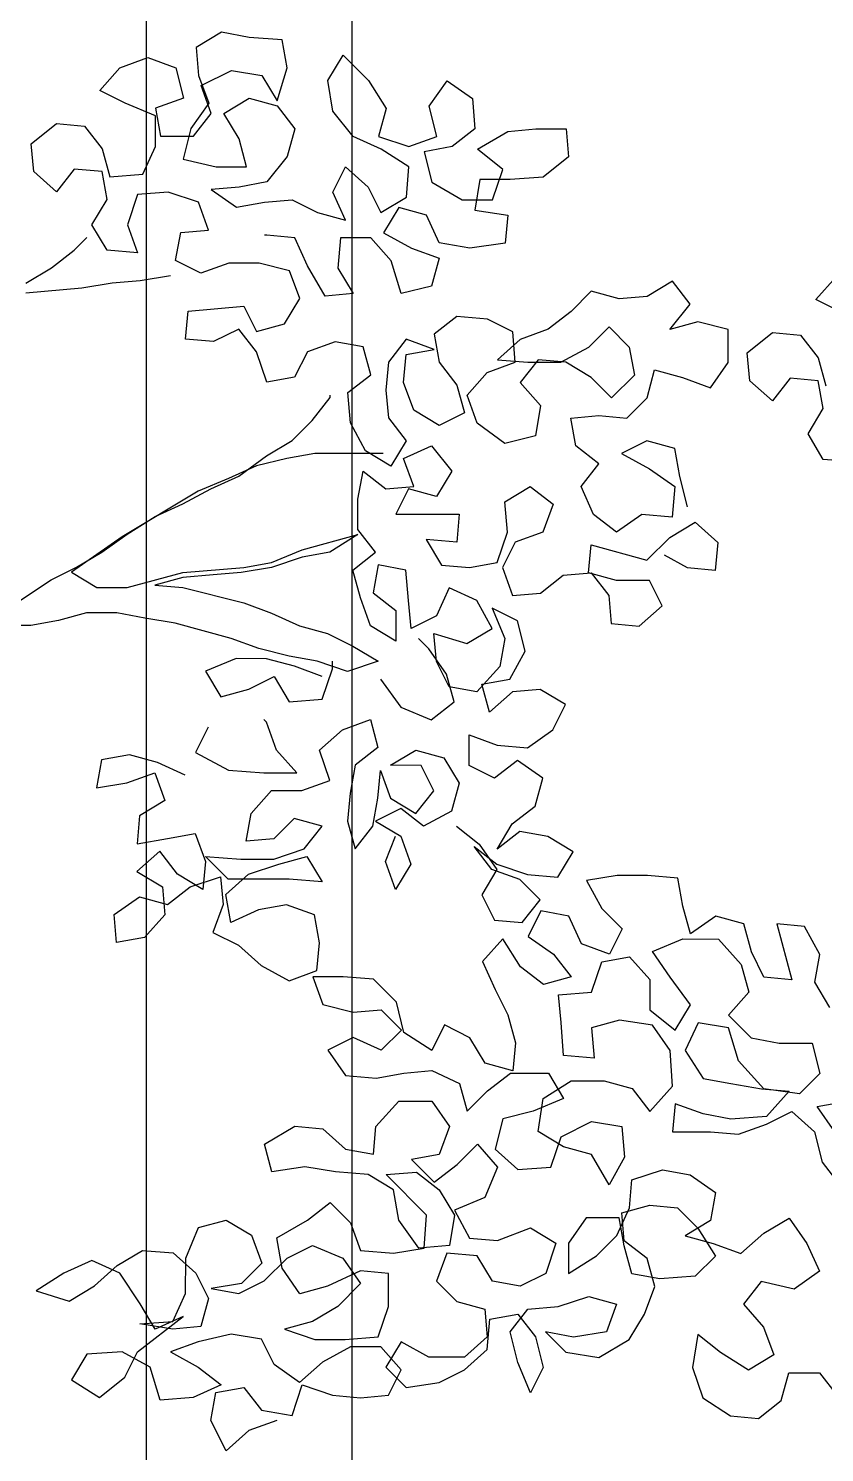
# Model space of a CAD drawing. Header units: millimetres. Extents: x -249630 to 95394, y -188036 to 109963.
# Drawn here: x -86786.1 to -86592.5, y 96339.2 to 96685.5 of the extents above; entities that cross this region are included whole.
import ezdxf

# ---------------------------------------------------------------- set-up
doc = ezdxf.new("R2010")
doc.units = ezdxf.units.MM
for name, color, linetype in [('AHojas', 86, 'Continuous'), ('ATronco', 36, 'Continuous'), ('Layer1', 2, 'Continuous'), ('Layer2', 8, 'Continuous'), ('VEREDA', 1, 'Continuous')]:
    doc.layers.add(name, color=color, linetype=linetype)

# ---------------------------------------------------------------- blocks, each defined once
blk = doc.blocks.new('Arbol_01')
at = {"layer": 'AHojas'}
for p, q in [((0.53202, 1.89206), (0.52171, 1.8859)), ((0.54334, 1.89), (0.53202, 1.89206)), ((0.52171, 1.8859), (0.52273, 1.87457)), ((0.55673, 1.88895), (0.54334, 1.89)), ((0.55878, 1.87762), (0.55673, 1.88895)), ((0.49082, 1.87769), (0.50215, 1.8818)), ((0.50215, 1.8818), (0.51347, 1.87767)), ((0.57525, 1.87246), (0.58143, 1.88275)), ((0.58143, 1.88275), (0.59172, 1.87245)), ((0.48257, 1.86843), (0.49082, 1.87769)), ((0.51347, 1.87767), (0.51655, 1.86531)), ((0.52273, 1.87457), (0.52684, 1.86324)), ((0.52376, 1.87045), (0.53612, 1.87662)), ((0.53612, 1.87662), (0.54848, 1.87455)), ((0.54848, 1.87455), (0.55464, 1.86424)), ((0.55464, 1.86424), (0.55878, 1.87762)), ((0.49286, 1.86327), (0.48257, 1.86843)), ((0.52787, 1.85912), (0.52376, 1.87045)), ((0.57729, 1.8601), (0.57525, 1.87246)), ((0.59172, 1.87245), (0.59892, 1.86111)), ((0.61642, 1.86213), (0.62364, 1.87242)), ((0.62364, 1.87242), (0.63393, 1.8652)), ((0.50521, 1.85811), (0.49286, 1.86327)), ((0.51655, 1.86531), (0.50522, 1.8612)), ((0.52684, 1.86324), (0.51963, 1.85295)), ((0.53302, 1.85911), (0.54332, 1.86528)), ((0.54332, 1.86528), (0.55464, 1.86218)), ((0.55464, 1.86218), (0.56184, 1.85291)), ((0.6195, 1.84977), (0.61642, 1.86213)), ((0.63393, 1.8652), (0.63495, 1.85284)), ((0.5052, 1.84575), (0.50521, 1.85811)), ((0.50522, 1.8612), (0.50727, 1.84987)), ((0.52065, 1.84986), (0.52787, 1.85912)), ((0.53919, 1.84881), (0.53302, 1.85911)), ((0.58552, 1.8498), (0.57729, 1.8601)), ((0.59892, 1.86111), (0.59582, 1.84979)), ((0.45475, 1.84683), (0.46505, 1.85506)), ((0.46505, 1.85506), (0.47638, 1.85402)), ((0.47638, 1.85402), (0.48358, 1.84474)), ((0.51963, 1.85295), (0.51652, 1.84059)), ((0.56184, 1.85291), (0.55874, 1.84159)), ((0.63495, 1.85284), (0.62568, 1.84564)), ((0.63597, 1.8446), (0.64833, 1.8518)), ((0.64833, 1.8518), (0.65966, 1.85282)), ((0.65966, 1.85282), (0.67202, 1.85281)), ((0.67202, 1.85281), (0.67304, 1.84148)), ((0.45577, 1.8355), (0.45475, 1.84683)), ((0.48358, 1.84474), (0.48666, 1.83341)), ((0.50004, 1.83443), (0.5052, 1.84575)), ((0.50727, 1.84987), (0.52065, 1.84986)), ((0.54226, 1.83748), (0.53919, 1.84881)), ((0.59684, 1.84464), (0.58552, 1.8498)), ((0.59582, 1.84979), (0.60817, 1.84566)), ((0.60816, 1.83742), (0.59684, 1.84464)), ((0.60817, 1.84566), (0.6195, 1.84977)), ((0.62568, 1.84564), (0.61435, 1.84359)), ((0.64626, 1.83636), (0.63597, 1.8446)), ((0.51652, 1.84059), (0.52991, 1.83749)), ((0.55874, 1.84159), (0.5505, 1.8313)), ((0.61435, 1.84359), (0.61742, 1.83124)), ((0.67304, 1.84148), (0.66273, 1.83325)), ((0.46503, 1.82726), (0.45577, 1.8355)), ((0.47224, 1.83652), (0.46503, 1.82726)), ((0.48357, 1.83548), (0.47224, 1.83652)), ((0.48562, 1.82415), (0.48357, 1.83548)), ((0.48666, 1.83341), (0.50004, 1.83443)), ((0.52991, 1.83749), (0.54226, 1.83748)), ((0.57726, 1.82715), (0.58242, 1.83745)), ((0.58242, 1.83745), (0.59168, 1.8292)), ((0.60712, 1.82507), (0.60816, 1.83742)), ((0.64213, 1.82401), (0.64626, 1.83636)), ((0.66273, 1.83325), (0.64935, 1.83224)), ((0.53917, 1.82925), (0.52784, 1.82823)), ((0.52784, 1.82823), (0.53813, 1.82101)), ((0.5505, 1.8313), (0.53917, 1.82925)), ((0.59168, 1.8292), (0.59682, 1.8189)), ((0.61742, 1.83124), (0.62977, 1.82402)), ((0.63699, 1.83225), (0.63492, 1.81989)), ((0.64935, 1.83224), (0.63699, 1.83225)), ((0.47943, 1.81386), (0.48562, 1.82415)), ((0.49798, 1.8262), (0.49385, 1.81384)), ((0.51033, 1.82721), (0.49798, 1.8262)), ((0.52269, 1.82308), (0.51033, 1.82721)), ((0.5268, 1.81175), (0.52269, 1.82308)), ((0.53813, 1.82101), (0.54946, 1.82306)), ((0.54946, 1.82306), (0.56079, 1.82408)), ((0.56079, 1.82408), (0.57108, 1.81892)), ((0.5824, 1.81582), (0.57726, 1.82715)), ((0.59682, 1.8189), (0.60712, 1.82507)), ((0.62977, 1.82402), (0.64213, 1.82401)), ((0.57108, 1.81892), (0.5824, 1.81582)), ((0.60403, 1.82095), (0.59784, 1.81066)), ((0.61535, 1.81785), (0.60403, 1.82095)), ((0.62049, 1.80652), (0.61535, 1.81785)), ((0.63492, 1.81989), (0.6483, 1.81782)), ((0.6483, 1.81782), (0.64726, 1.8065)), ((0.4856, 1.80355), (0.47943, 1.81386)), ((0.49385, 1.81384), (0.49796, 1.80251)), ((0.5134, 1.79941), (0.51547, 1.81074)), ((0.51547, 1.81074), (0.5268, 1.81175)), ((0.59784, 1.81066), (0.60916, 1.80447)), ((0.55048, 1.80967), (0.54945, 1.80967)), ((0.5618, 1.80863), (0.55048, 1.80967)), ((0.56694, 1.7973), (0.5618, 1.80863)), ((0.58034, 1.80862), (0.57929, 1.79626)), ((0.59269, 1.80861), (0.58034, 1.80862)), ((0.60092, 1.79933), (0.59269, 1.80861)), ((0.60916, 1.80447), (0.62049, 1.80034)), ((0.63285, 1.80445), (0.62049, 1.80652)), ((0.64726, 1.8065), (0.63285, 1.80445)), ((0.49796, 1.80251), (0.4856, 1.80355)), ((0.52369, 1.79425), (0.5134, 1.79941)), ((0.53502, 1.79836), (0.52369, 1.79425)), ((0.54738, 1.79835), (0.53502, 1.79836)), ((0.55973, 1.79525), (0.54738, 1.79835)), ((0.60503, 1.78594), (0.60092, 1.79933)), ((0.62049, 1.80034), (0.61739, 1.78902)), ((0.56384, 1.78392), (0.55973, 1.79525)), ((0.57414, 1.78494), (0.56694, 1.7973)), ((0.57929, 1.79626), (0.58546, 1.78596)), ((0.7734, 1.78353), (0.78164, 1.79279)), ((0.61739, 1.78902), (0.60503, 1.78594)), ((0.68225, 1.7869), (0.67401, 1.77867)), ((0.69358, 1.7838), (0.68225, 1.7869)), ((0.71521, 1.79099), (0.70491, 1.78482)), ((0.72241, 1.78171), (0.71521, 1.79099)), ((0.55765, 1.77363), (0.56384, 1.78392)), ((0.58546, 1.78596), (0.57414, 1.78494)), ((0.70491, 1.78482), (0.69358, 1.7838)), ((0.71416, 1.77143), (0.72241, 1.78171)), ((0.78369, 1.77837), (0.7734, 1.78353)), ((0.51749, 1.76749), (0.51853, 1.77881)), ((0.51853, 1.77881), (0.54118, 1.78085)), ((0.54118, 1.78085), (0.54632, 1.77055)), ((0.62767, 1.77665), (0.6184, 1.76945)), ((0.64003, 1.77561), (0.62767, 1.77665)), ((0.65032, 1.77045), (0.64003, 1.77561)), ((0.67401, 1.77867), (0.66474, 1.77147)), ((0.53911, 1.77159), (0.52881, 1.76645)), ((0.54631, 1.76231), (0.53911, 1.77159)), ((0.54632, 1.77055), (0.55765, 1.77363)), ((0.6184, 1.76945), (0.62045, 1.75813)), ((0.65134, 1.7581), (0.65032, 1.77045)), ((0.66474, 1.77147), (0.65341, 1.76736)), ((0.6812, 1.76425), (0.68945, 1.77248)), ((0.68945, 1.77248), (0.69768, 1.76423)), ((0.72549, 1.7745), (0.71416, 1.77143)), ((0.73784, 1.7714), (0.72549, 1.7745)), ((0.73783, 1.75802), (0.73784, 1.7714)), ((0.74557, 1.76193), (0.75588, 1.77016)), ((0.75588, 1.77016), (0.7672, 1.76912)), ((0.52881, 1.76645), (0.51749, 1.76749)), ((0.57824, 1.7664), (0.56691, 1.76229)), ((0.58956, 1.76433), (0.57824, 1.7664)), ((0.59264, 1.753), (0.58956, 1.76433)), ((0.60707, 1.7674), (0.59985, 1.75814)), ((0.61839, 1.76328), (0.60707, 1.7674)), ((0.65341, 1.76736), (0.64413, 1.75913)), ((0.66987, 1.75808), (0.6812, 1.76425)), ((0.69768, 1.76423), (0.69973, 1.7529)), ((0.7672, 1.76912), (0.7744, 1.75984)), ((0.55042, 1.74995), (0.54631, 1.76231)), ((0.56691, 1.76229), (0.56175, 1.752)), ((0.59985, 1.75814), (0.59881, 1.74682)), ((0.60602, 1.7499), (0.60706, 1.76123)), ((0.60706, 1.76123), (0.61839, 1.76328)), ((0.62045, 1.75813), (0.62765, 1.74885)), ((0.64001, 1.75399), (0.65134, 1.7581)), ((0.64413, 1.75913), (0.65649, 1.75809)), ((0.66061, 1.75912), (0.65339, 1.74986)), ((0.65649, 1.75809), (0.66987, 1.75808)), ((0.67193, 1.75808), (0.66061, 1.75912)), ((0.68222, 1.75189), (0.67193, 1.75808)), ((0.73061, 1.74773), (0.73783, 1.75802)), ((0.74659, 1.7506), (0.74557, 1.76193)), ((0.7744, 1.75984), (0.77748, 1.74851)), ((0.58337, 1.7458), (0.59264, 1.753)), ((0.63176, 1.74473), (0.64001, 1.75399)), ((0.69973, 1.7529), (0.69045, 1.74365)), ((0.70487, 1.74363), (0.70797, 1.75496)), ((0.70797, 1.75496), (0.71929, 1.75186)), ((0.56175, 1.752), (0.55042, 1.74995)), ((0.59881, 1.74682), (0.59983, 1.73549)), ((0.61013, 1.73857), (0.60602, 1.7499)), ((0.62765, 1.74885), (0.63072, 1.73752)), ((0.65339, 1.74986), (0.66162, 1.74058)), ((0.69045, 1.74365), (0.68222, 1.75189)), ((0.71929, 1.75186), (0.73061, 1.74773)), ((0.75585, 1.74236), (0.74659, 1.7506)), ((0.76307, 1.75162), (0.75585, 1.74236)), ((0.7744, 1.75058), (0.76307, 1.75162)), ((0.77644, 1.73925), (0.7744, 1.75058)), ((0.58439, 1.73345), (0.58337, 1.7458)), ((0.63587, 1.7334), (0.63176, 1.74473)), ((0.66162, 1.74058), (0.65955, 1.72823)), ((0.69662, 1.7354), (0.70487, 1.74363)), ((0.59983, 1.73549), (0.60703, 1.72622)), ((0.62042, 1.73238), (0.61013, 1.73857)), ((0.63072, 1.73752), (0.62042, 1.73238)), ((0.67397, 1.73542), (0.6853, 1.73644)), ((0.67602, 1.7241), (0.67397, 1.73542)), ((0.6853, 1.73644), (0.69662, 1.7354)), ((0.77026, 1.72896), (0.77644, 1.73925)), ((0.59055, 1.72211), (0.58439, 1.73345)), ((0.64719, 1.72515), (0.63587, 1.7334)), ((0.77643, 1.71865), (0.77026, 1.72896)), ((0.60703, 1.72622), (0.60084, 1.71593)), ((0.606, 1.71901), (0.61733, 1.72415)), ((0.61733, 1.72415), (0.62555, 1.71384)), ((0.65955, 1.72823), (0.64719, 1.72515)), ((0.68528, 1.71688), (0.67602, 1.7241)), ((0.70485, 1.72613), (0.69455, 1.72099)), ((0.71618, 1.72303), (0.70485, 1.72613)), ((0.60084, 1.71593), (0.59055, 1.72211)), ((0.6101, 1.70768), (0.606, 1.71901)), ((0.69455, 1.72099), (0.70587, 1.7148)), ((0.71822, 1.7117), (0.71618, 1.72303)), ((0.78878, 1.71761), (0.77643, 1.71865)), ((0.52773, 1.70673), (0.53906, 1.71186)), ((0.58745, 1.70255), (0.58952, 1.71388)), ((0.58952, 1.71388), (0.59878, 1.70666)), ((0.62555, 1.71384), (0.61937, 1.70355)), ((0.67806, 1.70762), (0.68528, 1.71688)), ((0.70587, 1.7148), (0.71616, 1.70758)), ((0.7213, 1.69934), (0.71822, 1.7117)), ((0.59878, 1.70666), (0.6101, 1.70768)), ((0.60804, 1.70665), (0.60289, 1.69636)), ((0.61937, 1.70355), (0.60804, 1.70665)), ((0.64717, 1.70147), (0.65747, 1.70764)), ((0.65747, 1.70764), (0.66673, 1.70042)), ((0.6832, 1.69629), (0.67806, 1.70762)), ((0.71616, 1.70758), (0.71512, 1.69523)), ((0.58744, 1.6902), (0.58745, 1.70255)), ((0.64819, 1.68911), (0.64717, 1.70147)), ((0.66673, 1.70042), (0.6626, 1.6891)), ((0.60289, 1.69636), (0.62863, 1.69634)), ((0.62863, 1.69634), (0.62759, 1.68501)), ((0.69246, 1.68907), (0.6832, 1.69629)), ((0.70276, 1.69627), (0.69246, 1.68907)), ((0.71512, 1.69523), (0.70276, 1.69627)), ((0.59463, 1.68092), (0.58744, 1.6902)), ((0.64406, 1.67676), (0.64819, 1.68911)), ((0.6626, 1.6891), (0.65127, 1.68499)), ((0.71408, 1.68699), (0.72439, 1.69316)), ((0.72439, 1.69316), (0.73364, 1.68491)), ((0.58743, 1.68814), (0.5761, 1.68094)), ((0.61523, 1.68605), (0.6214, 1.67575)), ((0.62759, 1.68501), (0.61523, 1.68605)), ((0.65127, 1.68499), (0.64611, 1.6747)), ((0.68112, 1.67261), (0.68216, 1.68393)), ((0.68216, 1.68393), (0.70481, 1.67773)), ((0.70481, 1.67773), (0.71408, 1.68699)), ((0.73364, 1.68491), (0.7326, 1.67359)), ((0.58536, 1.67372), (0.59463, 1.68092)), ((0.72128, 1.67463), (0.71202, 1.67979)), ((0.58844, 1.66239), (0.58536, 1.67372)), ((0.59566, 1.67577), (0.59359, 1.66445)), ((0.60698, 1.6737), (0.59566, 1.67577)), ((0.608, 1.66135), (0.60698, 1.6737)), ((0.6214, 1.67575), (0.63273, 1.67471)), ((0.63273, 1.67471), (0.64406, 1.67676)), ((0.64611, 1.6747), (0.65022, 1.66337)), ((0.66155, 1.66439), (0.67082, 1.67159)), ((0.67082, 1.67159), (0.68215, 1.67261)), ((0.69244, 1.66951), (0.68112, 1.67261)), ((0.68215, 1.67261), (0.68935, 1.66333)), ((0.7326, 1.67359), (0.72128, 1.67463)), ((0.62448, 1.66648), (0.61932, 1.65516)), ((0.6358, 1.66132), (0.62448, 1.66648)), ((0.70583, 1.66949), (0.69244, 1.66951)), ((0.71097, 1.65919), (0.70583, 1.66949)), ((0.59255, 1.65106), (0.58844, 1.66239)), ((0.59359, 1.66445), (0.60285, 1.65723)), ((0.60902, 1.65002), (0.608, 1.66135)), ((0.64197, 1.64999), (0.6358, 1.66132)), ((0.65022, 1.66337), (0.66155, 1.66439)), ((0.68935, 1.66333), (0.69037, 1.652)), ((0.60285, 1.65723), (0.60284, 1.64488)), ((0.61932, 1.65516), (0.60902, 1.65002)), ((0.64198, 1.65823), (0.64712, 1.64587)), ((0.65227, 1.65307), (0.64198, 1.65823)), ((0.70169, 1.65096), (0.71097, 1.65919)), ((0.60284, 1.64488), (0.59255, 1.65106)), ((0.63167, 1.64382), (0.64197, 1.64999)), ((0.65535, 1.64071), (0.65227, 1.65307)), ((0.69037, 1.652), (0.70169, 1.65096)), ((0.61622, 1.64178), (0.61211, 1.6459)), ((0.61829, 1.64795), (0.63167, 1.64382)), ((0.61931, 1.63662), (0.61829, 1.64795)), ((0.64712, 1.64587), (0.64505, 1.63454)), ((0.53796, 1.63773), (0.5256, 1.63259)), ((0.55032, 1.63772), (0.53796, 1.63773)), ((0.56164, 1.63462), (0.55032, 1.63772)), ((0.57709, 1.63357), (0.57709, 1.63666)), ((0.62342, 1.63147), (0.61622, 1.64178)), ((0.62445, 1.62632), (0.61931, 1.63662)), ((0.64916, 1.62939), (0.65535, 1.64071)), ((0.5256, 1.63259), (0.53177, 1.62229)), ((0.57296, 1.63049), (0.56164, 1.63462)), ((0.57296, 1.62122), (0.57709, 1.63357)), ((0.6265, 1.62014), (0.62342, 1.63147)), ((0.64505, 1.63454), (0.63577, 1.62425)), ((0.53177, 1.62229), (0.5431, 1.62537)), ((0.5431, 1.62537), (0.5534, 1.63051)), ((0.5534, 1.63051), (0.55957, 1.6202)), ((0.59665, 1.62944), (0.60487, 1.6181)), ((0.63577, 1.62425), (0.62445, 1.62632)), ((0.63783, 1.62734), (0.64916, 1.62939)), ((0.64091, 1.61601), (0.63783, 1.62734)), ((0.66151, 1.62526), (0.65019, 1.62424)), ((0.6718, 1.61907), (0.66151, 1.62526)), ((0.55957, 1.6202), (0.57296, 1.62122)), ((0.61723, 1.61294), (0.6265, 1.62014)), ((0.65019, 1.62424), (0.64091, 1.61601)), ((0.66665, 1.60878), (0.6718, 1.61907)), ((0.60487, 1.6181), (0.61723, 1.61294)), ((0.52661, 1.60994), (0.52145, 1.59965)), ((0.55029, 1.61198), (0.54927, 1.61301)), ((0.5544, 1.60064), (0.55029, 1.61198)), ((0.57191, 1.60063), (0.58118, 1.60886)), ((0.58118, 1.60886), (0.59251, 1.61297)), ((0.59251, 1.61297), (0.59559, 1.60164)), ((0.65634, 1.60158), (0.66665, 1.60878)), ((0.63265, 1.5944), (0.63266, 1.60675)), ((0.63266, 1.60675), (0.64399, 1.60262)), ((0.64399, 1.60262), (0.65634, 1.60158)), ((0.48335, 1.59659), (0.48128, 1.58527)), ((0.49468, 1.59864), (0.48335, 1.59659)), ((0.506, 1.59554), (0.49468, 1.59864)), ((0.52145, 1.59965), (0.53483, 1.59243)), ((0.56263, 1.59137), (0.5544, 1.60064)), ((0.57602, 1.58827), (0.57191, 1.60063)), ((0.59559, 1.60164), (0.58632, 1.59444)), ((0.60073, 1.59442), (0.61104, 1.60059)), ((0.61104, 1.60059), (0.62236, 1.59749)), ((0.62236, 1.59749), (0.62853, 1.58719)), ((0.65222, 1.59644), (0.64295, 1.58924)), ((0.66251, 1.58922), (0.65222, 1.59644)), ((0.49364, 1.58731), (0.50497, 1.59142)), ((0.50497, 1.59142), (0.50908, 1.58009)), ((0.51733, 1.59038), (0.506, 1.59554)), ((0.53483, 1.59243), (0.54925, 1.59138)), ((0.54925, 1.59138), (0.56263, 1.59137)), ((0.58632, 1.59444), (0.58425, 1.58311)), ((0.59557, 1.58104), (0.59661, 1.59237)), ((0.59661, 1.59237), (0.60072, 1.58104)), ((0.61309, 1.59441), (0.60073, 1.59442)), ((0.61823, 1.58411), (0.61309, 1.59441)), ((0.64295, 1.58924), (0.63265, 1.5944)), ((0.48128, 1.58527), (0.49364, 1.58731)), ((0.56469, 1.58416), (0.57602, 1.58827)), ((0.62853, 1.58719), (0.62543, 1.57587)), ((0.65941, 1.5779), (0.66251, 1.58922)), ((0.50908, 1.58009), (0.49878, 1.57392)), ((0.54408, 1.57491), (0.55233, 1.58417)), ((0.55233, 1.58417), (0.56469, 1.58416)), ((0.58425, 1.58311), (0.58321, 1.57179)), ((0.5935, 1.56972), (0.59557, 1.58104)), ((0.60072, 1.58104), (0.61101, 1.57485)), ((0.61101, 1.57485), (0.61823, 1.58411)), ((0.49878, 1.57392), (0.49774, 1.5626)), ((0.54201, 1.56359), (0.54408, 1.57491)), ((0.56159, 1.57284), (0.55334, 1.56461)), ((0.57291, 1.56974), (0.56159, 1.57284)), ((0.60484, 1.57692), (0.59453, 1.57178)), ((0.6141, 1.5697), (0.60484, 1.57692)), ((0.62543, 1.57587), (0.6141, 1.5697)), ((0.65014, 1.5707), (0.65941, 1.5779)), ((0.56569, 1.56048), (0.57291, 1.56974)), ((0.58321, 1.57179), (0.58629, 1.56046)), ((0.58629, 1.56046), (0.5935, 1.56972)), ((0.59453, 1.57178), (0.60483, 1.56559)), ((0.62748, 1.56969), (0.63674, 1.56247)), ((0.64395, 1.56041), (0.65014, 1.5707)), ((0.65322, 1.5676), (0.64395, 1.56041)), ((0.66455, 1.56553), (0.65322, 1.5676)), ((0.49774, 1.5626), (0.51009, 1.56465)), ((0.51009, 1.56465), (0.52142, 1.5667)), ((0.52142, 1.5667), (0.52553, 1.55537)), ((0.55334, 1.56461), (0.54201, 1.56359)), ((0.59864, 1.5553), (0.60277, 1.56559)), ((0.60483, 1.56559), (0.60893, 1.55426)), ((0.63468, 1.56144), (0.64394, 1.55423)), ((0.64188, 1.55217), (0.63468, 1.56144)), ((0.63674, 1.56247), (0.64394, 1.55217)), ((0.67484, 1.55935), (0.66455, 1.56553)), ((0.507, 1.5595), (0.49773, 1.55127)), ((0.5142, 1.55023), (0.507, 1.5595)), ((0.52553, 1.55742), (0.53995, 1.55638)), ((0.53479, 1.54815), (0.52553, 1.55742)), ((0.53995, 1.55638), (0.55333, 1.55637)), ((0.55333, 1.55637), (0.56569, 1.56048)), ((0.55539, 1.55431), (0.56672, 1.55739)), ((0.56672, 1.55739), (0.57289, 1.54708)), ((0.66865, 1.54906), (0.67484, 1.55935)), ((0.49773, 1.55127), (0.50802, 1.54508)), ((0.52449, 1.54404), (0.5142, 1.55023)), ((0.52553, 1.55537), (0.52449, 1.54404)), ((0.53376, 1.54197), (0.54303, 1.5502)), ((0.54303, 1.5502), (0.55539, 1.55431)), ((0.60275, 1.54397), (0.59864, 1.5553)), ((0.60893, 1.55426), (0.60275, 1.54397)), ((0.64394, 1.55217), (0.63775, 1.54188)), ((0.6532, 1.54804), (0.64188, 1.55217)), ((0.64394, 1.55423), (0.6563, 1.5501)), ((0.6563, 1.5501), (0.66865, 1.54906)), ((0.50802, 1.54508), (0.50904, 1.53376)), ((0.51007, 1.53787), (0.51934, 1.54507)), ((0.51934, 1.54507), (0.5317, 1.54918)), ((0.5317, 1.54918), (0.53272, 1.53785)), ((0.5595, 1.54813), (0.53479, 1.54815)), ((0.57289, 1.54708), (0.5595, 1.54813)), ((0.66143, 1.5398), (0.6532, 1.54804)), ((0.69269, 1.54966), (0.68033, 1.54762)), ((0.68033, 1.54762), (0.6865, 1.53628)), ((0.70505, 1.54965), (0.69269, 1.54966)), ((0.7174, 1.54861), (0.70505, 1.54965)), ((0.71945, 1.53728), (0.7174, 1.54861)), ((0.48844, 1.53378), (0.49875, 1.54097)), ((0.49875, 1.54097), (0.51007, 1.53787)), ((0.5358, 1.53064), (0.53376, 1.54197)), ((0.63775, 1.54188), (0.64289, 1.53158)), ((0.65422, 1.53054), (0.66143, 1.5398)), ((0.48946, 1.52245), (0.48844, 1.53378)), ((0.50904, 1.53376), (0.50079, 1.5245)), ((0.53272, 1.53785), (0.52859, 1.52653)), ((0.54714, 1.53578), (0.5358, 1.53064)), ((0.55846, 1.53783), (0.54714, 1.53578)), ((0.56979, 1.5337), (0.55846, 1.53783)), ((0.57184, 1.52237), (0.56979, 1.5337)), ((0.66179, 1.53528), (0.65663, 1.52498)), ((0.67311, 1.53321), (0.66179, 1.53528)), ((0.67825, 1.52188), (0.67311, 1.53321)), ((0.6865, 1.53628), (0.69473, 1.52804)), ((0.72253, 1.52595), (0.71945, 1.53728)), ((0.73283, 1.53315), (0.72253, 1.52595)), ((0.74416, 1.53005), (0.73283, 1.53315)), ((0.64289, 1.53158), (0.65422, 1.53054)), ((0.69473, 1.52804), (0.68957, 1.51775)), ((0.74724, 1.51872), (0.74416, 1.53005)), ((0.75754, 1.53004), (0.7637, 1.50738)), ((0.76887, 1.529), (0.75754, 1.53004)), ((0.77504, 1.51767), (0.76887, 1.529)), ((0.50079, 1.5245), (0.48946, 1.52245)), ((0.52859, 1.52653), (0.53889, 1.52137)), ((0.53889, 1.52137), (0.54815, 1.51313)), ((0.5708, 1.51105), (0.57184, 1.52237)), ((0.64633, 1.52396), (0.63809, 1.5147)), ((0.65353, 1.51263), (0.64633, 1.52396)), ((0.65663, 1.52498), (0.66692, 1.51777)), ((0.68957, 1.51775), (0.67825, 1.52188)), ((0.70708, 1.51876), (0.71944, 1.5239)), ((0.71944, 1.5239), (0.73385, 1.52388)), ((0.73385, 1.52388), (0.74311, 1.51358)), ((0.66692, 1.51777), (0.67412, 1.50849)), ((0.68648, 1.51466), (0.69781, 1.51671)), ((0.69781, 1.51671), (0.70604, 1.50743)), ((0.71428, 1.50846), (0.70708, 1.51876)), ((0.75237, 1.50842), (0.74724, 1.51872)), ((0.77297, 1.50634), (0.77504, 1.51767)), ((0.54815, 1.51313), (0.55947, 1.50694)), ((0.55947, 1.50694), (0.5708, 1.51105)), ((0.63809, 1.5147), (0.64322, 1.50337)), ((0.66279, 1.50541), (0.65353, 1.51263)), ((0.68235, 1.50231), (0.68648, 1.51466)), ((0.74311, 1.51358), (0.74619, 1.50225)), ((0.56909, 1.50859), (0.5732, 1.49726)), ((0.58145, 1.50858), (0.56909, 1.50859)), ((0.5938, 1.50754), (0.58145, 1.50858)), ((0.60306, 1.49826), (0.5938, 1.50754)), ((0.67412, 1.50849), (0.66279, 1.50541)), ((0.70604, 1.50743), (0.70603, 1.49508)), ((0.7225, 1.49712), (0.71428, 1.50846)), ((0.7637, 1.50738), (0.75237, 1.50842)), ((0.77913, 1.49604), (0.77297, 1.50634)), ((0.60614, 1.4859), (0.60306, 1.49826)), ((0.64322, 1.50337), (0.64836, 1.49307)), ((0.66896, 1.50129), (0.68235, 1.50231)), ((0.66998, 1.48996), (0.66896, 1.50129)), ((0.74619, 1.50225), (0.73794, 1.49299)), ((0.5732, 1.49726), (0.58555, 1.49416)), ((0.58555, 1.49416), (0.59688, 1.49518)), ((0.59688, 1.49518), (0.60511, 1.48693)), ((0.64836, 1.49307), (0.65144, 1.48174)), ((0.70603, 1.49508), (0.71632, 1.48683)), ((0.71632, 1.48683), (0.7225, 1.49712)), ((0.73794, 1.49299), (0.7472, 1.48371)), ((0.60511, 1.48693), (0.59687, 1.4787)), ((0.62262, 1.48898), (0.61746, 1.47868)), ((0.63291, 1.48382), (0.62262, 1.48898)), ((0.671, 1.47658), (0.66998, 1.48996)), ((0.69367, 1.49097), (0.68234, 1.48789)), ((0.68234, 1.48789), (0.68336, 1.47553)), ((0.70705, 1.4889), (0.69367, 1.49097)), ((0.71425, 1.4786), (0.70705, 1.4889)), ((0.72559, 1.48991), (0.72043, 1.47859)), ((0.73794, 1.48784), (0.72559, 1.48991)), ((0.74205, 1.47445), (0.73794, 1.48784)), ((0.58554, 1.48386), (0.57524, 1.47872)), ((0.59687, 1.4787), (0.58554, 1.48386)), ((0.61746, 1.47868), (0.60614, 1.4859)), ((0.63908, 1.47352), (0.63291, 1.48382)), ((0.65144, 1.48174), (0.6504, 1.47042)), ((0.7472, 1.48371), (0.75853, 1.48164)), ((0.75853, 1.48164), (0.77191, 1.48163)), ((0.77191, 1.48163), (0.77499, 1.46927)), ((0.57524, 1.47872), (0.58244, 1.46842)), ((0.68336, 1.47553), (0.671, 1.47658)), ((0.71527, 1.46418), (0.71425, 1.4786)), ((0.72043, 1.47859), (0.72762, 1.46726)), ((0.5948, 1.46738), (0.60612, 1.46943)), ((0.60612, 1.46943), (0.61745, 1.47045)), ((0.61745, 1.47045), (0.62877, 1.46529)), ((0.6504, 1.47042), (0.63908, 1.47352)), ((0.6401, 1.46219), (0.64937, 1.46939)), ((0.64937, 1.46939), (0.66482, 1.46937)), ((0.66482, 1.46937), (0.67098, 1.45907)), ((0.75233, 1.46312), (0.74205, 1.47445)), ((0.77499, 1.46927), (0.76675, 1.46104)), ((0.58244, 1.46842), (0.5948, 1.46738)), ((0.62877, 1.46529), (0.63185, 1.45396)), ((0.66275, 1.45908), (0.67408, 1.46628)), ((0.67408, 1.46628), (0.68747, 1.46626)), ((0.68747, 1.46626), (0.69879, 1.46316)), ((0.69879, 1.46316), (0.70599, 1.45389)), ((0.70599, 1.45389), (0.71527, 1.46418)), ((0.72762, 1.46726), (0.73895, 1.46519)), ((0.73895, 1.46519), (0.7513, 1.46312)), ((0.7513, 1.46312), (0.76263, 1.46208)), ((0.76675, 1.46104), (0.75233, 1.46312)), ((0.59478, 1.44781), (0.60405, 1.4581)), ((0.60405, 1.4581), (0.61744, 1.45809)), ((0.61744, 1.45809), (0.62464, 1.44779)), ((0.63185, 1.45396), (0.6401, 1.46219)), ((0.67098, 1.45907), (0.65862, 1.45393)), ((0.66068, 1.44569), (0.66275, 1.45908)), ((0.76263, 1.46208), (0.75335, 1.45179)), ((0.77395, 1.45589), (0.78528, 1.45794)), ((0.65862, 1.45393), (0.64626, 1.45086)), ((0.71629, 1.45697), (0.71525, 1.44564)), ((0.72761, 1.45284), (0.71629, 1.45697)), ((0.73894, 1.45077), (0.72761, 1.45284)), ((0.75335, 1.45179), (0.73894, 1.45077)), ((0.75335, 1.4487), (0.76365, 1.45384)), ((0.76365, 1.45384), (0.77291, 1.44559)), ((0.78115, 1.44558), (0.77395, 1.45589)), ((0.54947, 1.44065), (0.56183, 1.44784)), ((0.56183, 1.44784), (0.57315, 1.4468)), ((0.57315, 1.4468), (0.58241, 1.43856)), ((0.59374, 1.43649), (0.59478, 1.44781)), ((0.62464, 1.44779), (0.62051, 1.43646)), ((0.64626, 1.45086), (0.64316, 1.4385)), ((0.67097, 1.43951), (0.66068, 1.44569)), ((0.66994, 1.44363), (0.6823, 1.44979)), ((0.6823, 1.44979), (0.69466, 1.44772)), ((0.69466, 1.44772), (0.69567, 1.43537)), ((0.71525, 1.44564), (0.73069, 1.44563)), ((0.73069, 1.44563), (0.74202, 1.44459)), ((0.74202, 1.44459), (0.75335, 1.4487)), ((0.55254, 1.42932), (0.54947, 1.44065)), ((0.62771, 1.43234), (0.63596, 1.44057)), ((0.63596, 1.44057), (0.64419, 1.43129)), ((0.66581, 1.43127), (0.66994, 1.44363)), ((0.77291, 1.44559), (0.77599, 1.43323)), ((0.58241, 1.43856), (0.59374, 1.43649)), ((0.62051, 1.43646), (0.60918, 1.43442)), ((0.60918, 1.43442), (0.61844, 1.42514)), ((0.64316, 1.4385), (0.65242, 1.43026)), ((0.68229, 1.43641), (0.67097, 1.43951)), ((0.68949, 1.42405), (0.68229, 1.43641)), ((0.69567, 1.43537), (0.68949, 1.42405)), ((0.56593, 1.43137), (0.55254, 1.42932)), ((0.57829, 1.4293), (0.56593, 1.43137)), ((0.59167, 1.42825), (0.57829, 1.4293)), ((0.60196, 1.42207), (0.59167, 1.42825)), ((0.59888, 1.42825), (0.61124, 1.42927)), ((0.61534, 1.41176), (0.59888, 1.42825)), ((0.61124, 1.42927), (0.6205, 1.42205)), ((0.61844, 1.42514), (0.62771, 1.43234)), ((0.64419, 1.43129), (0.63903, 1.41894)), ((0.65242, 1.43026), (0.66581, 1.43127)), ((0.69876, 1.4261), (0.71112, 1.4302)), ((0.71112, 1.4302), (0.72244, 1.42813)), ((0.77599, 1.43323), (0.78319, 1.42396)), ((0.69772, 1.41477), (0.69876, 1.4261)), ((0.72244, 1.42813), (0.73273, 1.42092)), ((0.56694, 1.40974), (0.57622, 1.41694)), ((0.57622, 1.41694), (0.58445, 1.4087)), ((0.60401, 1.40971), (0.60196, 1.42207)), ((0.6205, 1.42205), (0.62666, 1.41175)), ((0.63903, 1.41894), (0.62667, 1.41381)), ((0.73273, 1.42092), (0.73066, 1.40959)), ((0.6143, 1.39837), (0.61534, 1.41176)), ((0.62666, 1.41175), (0.62459, 1.39939)), ((0.62667, 1.41381), (0.63283, 1.40247)), ((0.69256, 1.40345), (0.69772, 1.41477)), ((0.69462, 1.41271), (0.70595, 1.41579)), ((0.69564, 1.40139), (0.69462, 1.41271)), ((0.70595, 1.41579), (0.71728, 1.41475)), ((0.71728, 1.41475), (0.72551, 1.40651)), ((0.5175, 1.39434), (0.52266, 1.40669)), ((0.52266, 1.40669), (0.53399, 1.40977)), ((0.53399, 1.40977), (0.54428, 1.40358)), ((0.55458, 1.40255), (0.56694, 1.40974)), ((0.58445, 1.4087), (0.58855, 1.39737)), ((0.61224, 1.39837), (0.60401, 1.40971)), ((0.64416, 1.40143), (0.65755, 1.40657)), ((0.65755, 1.40657), (0.66784, 1.40038)), ((0.68021, 1.41067), (0.67299, 1.40038)), ((0.69359, 1.41066), (0.68021, 1.41067)), ((0.69564, 1.39933), (0.69359, 1.41066)), ((0.73066, 1.40959), (0.72036, 1.40342)), ((0.72551, 1.40651), (0.73271, 1.39517)), ((0.75228, 1.40442), (0.76258, 1.41059)), ((0.76258, 1.41059), (0.76978, 1.40029)), ((0.54428, 1.40358), (0.54839, 1.39225)), ((0.55663, 1.39019), (0.55458, 1.40255)), ((0.55869, 1.3943), (0.56899, 1.39944)), ((0.56899, 1.39944), (0.58134, 1.39428)), ((0.62459, 1.39939), (0.61224, 1.39837)), ((0.63283, 1.40247), (0.64416, 1.40143)), ((0.66784, 1.40038), (0.66371, 1.38803)), ((0.67299, 1.40038), (0.67298, 1.38802)), ((0.68431, 1.39522), (0.69256, 1.40345)), ((0.7049, 1.39417), (0.69564, 1.40139)), ((0.72036, 1.40342), (0.73168, 1.40032)), ((0.73168, 1.40032), (0.743, 1.39619)), ((0.743, 1.39619), (0.75228, 1.40442)), ((0.76978, 1.40029), (0.77492, 1.38896)), ((0.4897, 1.39128), (0.5, 1.39745)), ((0.5, 1.39745), (0.51236, 1.39641)), ((0.51236, 1.39641), (0.52162, 1.38816)), ((0.51749, 1.37993), (0.5175, 1.39434)), ((0.54941, 1.38505), (0.55869, 1.3943)), ((0.58134, 1.39428), (0.58854, 1.38398)), ((0.58855, 1.39737), (0.60194, 1.39632)), ((0.60194, 1.39632), (0.6143, 1.39837)), ((0.62356, 1.3963), (0.61943, 1.38498)), ((0.63592, 1.39526), (0.62356, 1.3963)), ((0.64209, 1.38496), (0.63592, 1.39526)), ((0.67298, 1.38802), (0.68431, 1.39522)), ((0.69872, 1.388), (0.69564, 1.39933)), ((0.70798, 1.38284), (0.7049, 1.39417)), ((0.73271, 1.39517), (0.72446, 1.38694)), ((0.46807, 1.38821), (0.45674, 1.38101)), ((0.4794, 1.39335), (0.46807, 1.38821)), ((0.49073, 1.38819), (0.4794, 1.39335)), ((0.48042, 1.38305), (0.4897, 1.39128)), ((0.49895, 1.37582), (0.49073, 1.38819)), ((0.52162, 1.38816), (0.52675, 1.37786)), ((0.54839, 1.39225), (0.54015, 1.38402)), ((0.56383, 1.37988), (0.55663, 1.39019)), ((0.58855, 1.38913), (0.57515, 1.38296)), ((0.59987, 1.38809), (0.58855, 1.38913)), ((0.59986, 1.3747), (0.59987, 1.38809)), ((0.66371, 1.38803), (0.65341, 1.38289)), ((0.71005, 1.38593), (0.69872, 1.388)), ((0.77492, 1.38896), (0.76461, 1.38176)), ((0.47012, 1.37688), (0.48042, 1.38305)), ((0.54015, 1.38402), (0.52779, 1.38198)), ((0.53911, 1.37991), (0.54941, 1.38505)), ((0.57515, 1.38296), (0.56383, 1.37988)), ((0.58854, 1.38398), (0.57927, 1.37472)), ((0.61943, 1.38498), (0.62766, 1.37674)), ((0.65341, 1.38289), (0.64209, 1.38496)), ((0.70385, 1.37152), (0.70798, 1.38284)), ((0.72446, 1.38694), (0.71005, 1.38593)), ((0.75123, 1.38486), (0.74402, 1.3756)), ((0.76461, 1.38176), (0.75123, 1.38486)), ((0.45674, 1.38101), (0.47012, 1.37688)), ((0.51233, 1.3686), (0.51749, 1.37993)), ((0.52675, 1.37786), (0.52366, 1.36653)), ((0.52779, 1.38198), (0.53911, 1.37991)), ((0.62766, 1.37674), (0.63899, 1.37364)), ((0.66885, 1.37464), (0.68121, 1.37875)), ((0.68121, 1.37875), (0.69253, 1.37565)), ((0.4979, 1.35626), (0.51645, 1.37066)), ((0.50512, 1.36552), (0.49895, 1.37582)), ((0.51645, 1.37066), (0.50512, 1.36552)), ((0.57927, 1.37472), (0.56896, 1.36855)), ((0.59573, 1.36235), (0.59986, 1.3747)), ((0.63899, 1.37364), (0.64001, 1.36231)), ((0.64104, 1.36952), (0.65237, 1.37157)), ((0.64927, 1.36436), (0.65649, 1.37362)), ((0.65237, 1.37157), (0.65957, 1.36229)), ((0.65649, 1.37362), (0.66885, 1.37464)), ((0.69253, 1.37565), (0.6884, 1.36432)), ((0.69767, 1.36123), (0.70385, 1.37152)), ((0.74402, 1.3756), (0.75224, 1.36633)), ((0.49894, 1.36759), (0.51233, 1.3686)), ((0.51233, 1.36552), (0.49894, 1.36759)), ((0.52366, 1.36653), (0.51233, 1.36552)), ((0.56896, 1.36855), (0.55763, 1.36547)), ((0.55763, 1.36547), (0.56999, 1.36134)), ((0.64, 1.35716), (0.64104, 1.36952)), ((0.75224, 1.36633), (0.75635, 1.355)), ((0.52262, 1.36036), (0.51129, 1.35625)), ((0.53601, 1.36343), (0.52262, 1.36036)), ((0.54836, 1.36136), (0.53601, 1.36343)), ((0.5535, 1.35106), (0.54836, 1.36136)), ((0.56999, 1.36134), (0.58234, 1.36133)), ((0.58234, 1.36133), (0.59573, 1.36235)), ((0.60499, 1.36028), (0.59881, 1.34999)), ((0.61632, 1.35409), (0.60499, 1.36028)), ((0.64001, 1.36231), (0.63073, 1.35408)), ((0.65235, 1.352), (0.64927, 1.36436)), ((0.65957, 1.36229), (0.66265, 1.34993)), ((0.66369, 1.36435), (0.67192, 1.3561)), ((0.67501, 1.36228), (0.66369, 1.36435)), ((0.6884, 1.36432), (0.67501, 1.36228)), ((0.6853, 1.35403), (0.69767, 1.36123)), ((0.72547, 1.36326), (0.7234, 1.34988)), ((0.73473, 1.35604), (0.72547, 1.36326)), ((0.47731, 1.35525), (0.47112, 1.34496)), ((0.49173, 1.35627), (0.47731, 1.35525)), ((0.50305, 1.35008), (0.49173, 1.35627)), ((0.49275, 1.34597), (0.4979, 1.35626)), ((0.51129, 1.35625), (0.52261, 1.35006)), ((0.5844, 1.35824), (0.57307, 1.35207)), ((0.59676, 1.35823), (0.5844, 1.35824)), ((0.60498, 1.34896), (0.59676, 1.35823)), ((0.63073, 1.35408), (0.61632, 1.35409)), ((0.63073, 1.34893), (0.64, 1.35716)), ((0.67192, 1.3561), (0.6853, 1.35403)), ((0.74605, 1.34883), (0.73473, 1.35604)), ((0.75635, 1.355), (0.74605, 1.34883)), ((0.50715, 1.33669), (0.50305, 1.35008)), ((0.52261, 1.35006), (0.53187, 1.34284)), ((0.56379, 1.34385), (0.5535, 1.35106)), ((0.57307, 1.35207), (0.56379, 1.34385)), ((0.59881, 1.34999), (0.60704, 1.34175)), ((0.59983, 1.33866), (0.60498, 1.34896)), ((0.62042, 1.34379), (0.63073, 1.34893)), ((0.65749, 1.33964), (0.65235, 1.352)), ((0.66265, 1.34993), (0.65749, 1.33964)), ((0.7234, 1.34988), (0.72751, 1.33752)), ((0.75942, 1.33646), (0.76252, 1.34778)), ((0.76252, 1.34778), (0.77488, 1.34777)), ((0.77488, 1.34777), (0.78208, 1.3385)), ((0.47112, 1.34496), (0.48244, 1.33774)), ((0.48244, 1.33774), (0.49275, 1.34597)), ((0.53187, 1.34284), (0.52054, 1.33771)), ((0.52981, 1.33976), (0.54114, 1.34181)), ((0.54114, 1.34181), (0.54834, 1.33253)), ((0.56069, 1.33046), (0.56482, 1.34281)), ((0.56482, 1.34281), (0.57717, 1.33868)), ((0.60704, 1.34175), (0.62042, 1.34379)), ((0.52054, 1.33771), (0.50715, 1.33669)), ((0.52774, 1.32843), (0.52981, 1.33976)), ((0.57717, 1.33868), (0.5885, 1.33764)), ((0.5885, 1.33764), (0.59983, 1.33866)), ((0.72751, 1.33752), (0.73883, 1.3303)), ((0.75015, 1.32926), (0.75942, 1.33646)), ((0.54834, 1.33253), (0.56069, 1.33046)), ((0.73883, 1.3303), (0.75015, 1.32926)), ((0.53391, 1.31607), (0.52774, 1.32843)), ((0.54318, 1.3243), (0.53391, 1.31607)), ((0.55451, 1.32841), (0.54318, 1.3243))]:
    blk.add_line(p, q, dxfattribs=at)
at = {"layer": 'ATronco'}
for p, q in [((0.47221, 1.80357), (0.47737, 1.80871)), ((0.46294, 1.79637), (0.47221, 1.80357)), ((0.45264, 1.7902), (0.46294, 1.79637)), ((0.51133, 1.79323), (0.49897, 1.79119)), ((0.47529, 1.78812), (0.45263, 1.78608)), ((0.48765, 1.79017), (0.47529, 1.78812)), ((0.49897, 1.79119), (0.48765, 1.79017)), ((0.56894, 1.73449), (0.57616, 1.74375)), ((0.57616, 1.74375), (0.57616, 1.74478)), ((0.5607, 1.72626), (0.56894, 1.73449)), ((0.55039, 1.72009), (0.5607, 1.72626)), ((0.53906, 1.71186), (0.55039, 1.72009)), ((0.55863, 1.71905), (0.54627, 1.71598)), ((0.56996, 1.7211), (0.55863, 1.71905)), ((0.59776, 1.72108), (0.56996, 1.7211)), ((0.54627, 1.71598), (0.53494, 1.71084)), ((0.5164, 1.70056), (0.52773, 1.70673)), ((0.53494, 1.71084), (0.52258, 1.7057)), ((0.52258, 1.7057), (0.49167, 1.6872)), ((0.50507, 1.69542), (0.5164, 1.70056)), ((0.49373, 1.68822), (0.50507, 1.69542)), ((0.49167, 1.6872), (0.47107, 1.6728)), ((0.48343, 1.68102), (0.49373, 1.68822)), ((0.56477, 1.68198), (0.58743, 1.68814)), ((0.47313, 1.67486), (0.48343, 1.68102)), ((0.55241, 1.67684), (0.56477, 1.68198)), ((0.56477, 1.67889), (0.55241, 1.67478)), ((0.5761, 1.68094), (0.56477, 1.67889)), ((0.46283, 1.66972), (0.47313, 1.67486)), ((0.47107, 1.6728), (0.48136, 1.66661)), ((0.49371, 1.6666), (0.51637, 1.67276)), ((0.51637, 1.67276), (0.54109, 1.67479)), ((0.52873, 1.67172), (0.51637, 1.6707)), ((0.54005, 1.67274), (0.52873, 1.67172)), ((0.55241, 1.67478), (0.54005, 1.67274)), ((0.54109, 1.67479), (0.55241, 1.67684)), ((0.45046, 1.66149), (0.46283, 1.66972)), ((0.48136, 1.66661), (0.49371, 1.6666)), ((0.51637, 1.6707), (0.50504, 1.66762)), ((0.50504, 1.66762), (0.51637, 1.66658)), ((0.51637, 1.66658), (0.54107, 1.66038)), ((0.54107, 1.66038), (0.55239, 1.65625)), ((0.47723, 1.65632), (0.4659, 1.65324)), ((0.48958, 1.65631), (0.47723, 1.65632)), ((0.50091, 1.65424), (0.48958, 1.65631)), ((0.51326, 1.65217), (0.50091, 1.65424)), ((0.55239, 1.65625), (0.56372, 1.65109)), ((0.45457, 1.65119), (0.44118, 1.6512)), ((0.4659, 1.65324), (0.45457, 1.65119)), ((0.53591, 1.64597), (0.51326, 1.65217)), ((0.56372, 1.65109), (0.57504, 1.64799)), ((0.57504, 1.64799), (0.58533, 1.64283)), ((0.54723, 1.64184), (0.53591, 1.64597)), ((0.58533, 1.64283), (0.59562, 1.63665)), ((0.55959, 1.63874), (0.54723, 1.64184)), ((0.57091, 1.63667), (0.55959, 1.63874)), ((0.58326, 1.63254), (0.57091, 1.63667)), ((0.59562, 1.63665), (0.58326, 1.63254))]:
    blk.add_line(p, q, dxfattribs=at)

msp = doc.modelspace()

# ---------------------------------------------------------------- hatches: boundary and pattern name
at = {"layer": 'Layer2'}
h = msp.add_hatch(dxfattribs=at)
h.set_pattern_fill('AR-RROOF', color=256, scale=10, angle=90, style=0)
h.set_pattern_definition([(90, (-301386, -136737.4), (-254, 558.8), [3810, -508, 1270, -254]), (90, (-301513, -136399.6), (-337.82, -254), [762, -83.82, 1524, -190.5]), (90, (-301601.9, -136610.41), (-170.18, 1320.8), [2032, -355.6, 1016, -254])])
h.paths.add_polyline_path([(-86757.461, 98313.803), (-87719.961, 98313.803), (-87719.961, 95838.803), (-86757.461, 95838.803)])

# ---------------------------------------------------------------- linework, layer by layer
at = {"layer": 'Layer1'}
msp.add_line((-86707.461, 98551.303), (-86707.461, 95788.803), dxfattribs=at)
at = {"layer": 'VEREDA'}
msp.add_lwpolyline([(-86757.461, 98313.803), (-87719.961, 98313.803), (-87719.961, 95838.803), (-86757.461, 95838.803)], close=True, dxfattribs=at)

# ---------------------------------------------------------------- block references
at = {"xscale": 598.9603255755416, "yscale": 598.9603255755416, "zscale": 598.9603255755416}
msp.add_blockref('Arbol_01', (-87057.866, 95551.303), dxfattribs=at)

doc.saveas('drawing.dxf')
